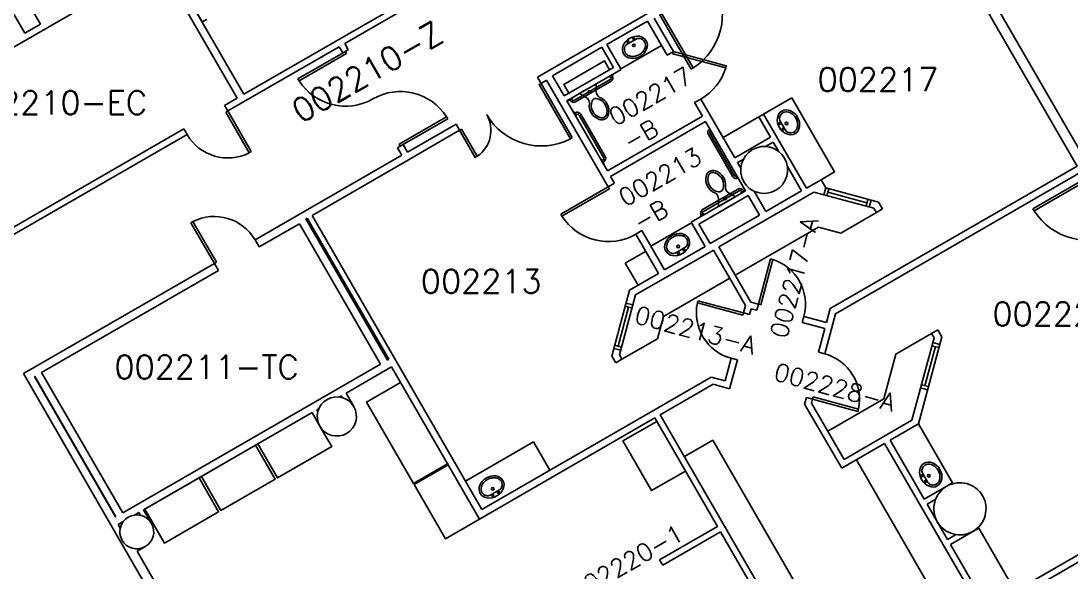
# Model space of a CAD drawing. Extents: x -1957 to 1822, y 4767 to 7331.
# Drawn here: x -485 to 319, y 5733 to 6155 of the extents above; entities that cross this region are included whole.
import ezdxf

# ---------------------------------------------------------------- set-up
doc = ezdxf.new("R2010")
doc.units = 0
doc.header["$LTSCALE"] = 48
doc.header["$MEASUREMENT"] = 0
doc.layers.get('0').update_dxf_attribs({"linetype": 'CONTINUOUS'})
for name, color, linetype in [('ARDOOR', 7, 'CONTINUOUS'), ('ARDOORNO', 4, 'CONTINUOUS'), ('ARFURN', 1, 'CONTINUOUS'), ('ARROOMNO', 4, 'CONTINUOUS'), ('ARWALL', 7, 'CONTINUOUS'), ('ARWINDOW', 7, 'CONTINUOUS'), ('COL', 14, 'CONTINUOUS'), ('MILL', 1, 'CONTINUOUS'), ('MPFIXTURE', 3, 'CONTINUOUS')]:
    doc.layers.add(name, color=color, linetype=linetype)
doc.styles.add('ROMANS', font='romans.shx', dxfattribs={"height": 18})

# ---------------------------------------------------------------- blocks, each defined once
blk = doc.blocks.new('SNK-OVL')
blk.add_line((-4.02, 3.25), (4.02, 3.25))
for centre, radius in [((-2.5, 4.5), 0.75), ((0, 0), 1), ((2.5, 4.5), 0.75)]:
    blk.add_circle(centre, radius)
for centre, start, end in [((-4.02, -0.75), 90, 137.92062), ((4.02, -0.75), 42.10121, 90)]:
    blk.add_arc(centre, 4, start, end)
blk.add_ellipse((0, -1.75), major_axis=(10, 0), ratio=0.8)
blk.add_open_spline([(-6.99, 1.93), (-7.38, 1.5), (-7.69, 1.05), (-8.28, -0.11), (-8.47, -0.82), (-8.53, -2.26), (-8.4, -2.98), (-7.83, -4.37), (-7.38, -5.05), (-6.18, -6.26), (-5.43, -6.8), (-3.72, -7.64), (-2.75, -7.95), (-0.74, -8.27), (0.31, -8.29), (2.35, -8.04), (3.33, -7.78), (5.1, -7), (5.89, -6.49), (7.17, -5.31), (7.66, -4.65), (8.32, -3.27), (8.49, -2.55), (8.5, -1.81), (8.5, -1.78), (8.5, -1.75), (8.5, -1.14), (8.39, -0.54), (7.91, 0.71), (7.52, 1.35), (6.99, 1.93)], degree=3, knots=[2.515773, 2.515773, 2.515773, 2.515773, 2.756182, 2.756182, 3.107509, 3.107509, 3.458835, 3.458835, 3.810162, 3.810162, 4.161488, 4.161488, 4.512815, 4.512815, 4.864141, 4.864141, 5.215468, 5.215468, 5.566794, 5.566794, 5.918121, 5.918121, 6.269447, 6.269447, 6.283185, 6.283185, 6.283185, 6.580082, 6.580082, 6.909232, 6.909232, 6.909232, 6.909232])
blk = doc.blocks.new('TLT-WALL')
for p, q in [((-7, 0), (7, 0)), ((-7, -0.75), (-7, 0)), ((-7, -0.75), (-4.5, -5.25)), ((7, -0.75), (4.5, -5.25)), ((7, -0.75), (7, 0))]:
    blk.add_line(p, q)
blk.add_circle((0, -2.75), 1)
for centre, radius, start, end in [((-9, -7.75), 5.15, 333.62223, 29.0546), ((9, -7.75), 5.15, 150.9454, 206.37777), ((4.17, -17.29), 11.17, 141.80297, 221.62671), ((4.17, -17.29), 9.67, 128.70115, 221.62671), ((-6.18, -9.15), 2, 321.80297, 333.62223), ((0, -12.09), 3, 51.29885, 128.70115), ((-4.17, -17.29), 9.67, 318.37329, 51.29885), ((-4.17, -17.29), 11.17, 318.37329, 38.19703), ((6.18, -9.15), 2, 206.37777, 218.19703), ((-5.67, -26.04), 3.5, 38.98795, 41.62671), ((0, -21.45), 3.8, 218.98795, 321.01205), ((5.67, -26.04), 3.5, 138.37329, 141.01205), ((-5.67, -26.04), 2, 38.98795, 41.62671), ((0, -21.45), 5.3, 218.98795, 321.01205), ((5.67, -26.04), 2, 138.37329, 141.01205)]:
    blk.add_arc(centre, radius, start, end)
blk = doc.blocks.new('4-00-DR')
at = {"color": 0}
blk.add_lwpolyline([(0, 48), (1.75, 48), (1.75, 0), (0, 0)], close=True, dxfattribs=at)
blk.add_arc((-0.06, -0.02), 48.06, 0.02741, 87.84514, dxfattribs=at)
blk = doc.blocks.new('HS-3-06-DR')
blk.add_lwpolyline([(4.24, -4.24), (-25.46, 25.46), (-26.69, 24.22), (3.01, -5.48)], close=True)
blk.add_arc((4.53, -4.3), 42.28, 137.58974, 179.92361)
blk = doc.blocks.new('3-06-DR')
at = {"color": 0}
for p, q in [((0, 42), (0, 0)), ((1.75, 42), (0, 42)), ((1.75, 0), (1.75, 42)), ((0, 0), (1.75, 0))]:
    blk.add_line(p, q, dxfattribs=at)
blk.add_arc((-0.07, -0.03), 42.07, 0.03589, 87.52636, dxfattribs=at)
blk = doc.blocks.new('3-00-DR')
at = {"color": 0}
for p, q in [((0, 36), (0, 0)), ((1.75, 36), (0, 36)), ((1.75, 0), (1.75, 36)), ((0, 0), (1.75, 0))]:
    blk.add_line(p, q, dxfattribs=at)
blk.add_arc((-0.08, -0.03), 36.08, 0.04901, 87.09698, dxfattribs=at)
blk = doc.blocks.new('2-00-DR')
at = {"color": 0}
for p, q in [((0, 24), (0, 0)), ((1.75, 24), (0, 24)), ((1.75, 0), (1.75, 24)), ((0, 0), (1.75, 0))]:
    blk.add_line(p, q, dxfattribs=at)
blk.add_arc((-0.12, -0.05), 24.12, 0.11152, 85.55465, dxfattribs=at)
blk = doc.blocks.new('7-00-SDRS')
at = {"color": 0}
for p, q in [((82.25, 0), (82.25, 42)), ((82.25, 42), (84, 42)), ((84, 42), (84, 0)), ((0, -42), (0, 0)), ((0, 0), (1.75, 0)), ((1.75, 0), (1.75, -42)), ((84, 0), (82.25, 0)), ((0, -42), (1.75, -42))]:
    blk.add_line(p, q, dxfattribs=at)
for centre, start, end in [((84.07, -0.03), 92.47364, 179.96411), ((-0.07, 0.03), 272.47364, 359.96411)]:
    blk.add_arc(centre, 42.07, start, end, dxfattribs=at)

msp = doc.modelspace()

# ---------------------------------------------------------------- linework, layer by layer
at = {"layer": 'ARFURN', "flags": 128}
for points in [[(-158.41, 5815.76), (-184.39, 5800.76), (-220.39, 5863.12), (-194.41, 5878.12)], [(-262.08, 5855.07), (-303.65, 5831.07), (-288.65, 5805.09), (-247.08, 5829.09), (-255.56, 5843.79)], [(1.97, 5848.41), (-24.01, 5833.41), (-2.01, 5795.31), (23.97, 5810.31)], [(-305.38, 5830.07), (-346.95, 5806.07), (-331.95, 5780.09), (-290.38, 5804.09), (-305.38, 5830.07)], [(-157.95, 5814.97), (-183.93, 5799.97), (-159.93, 5758.4), (-133.95, 5773.4)], [(-348.68, 5805.07), (-390.25, 5781.07), (-375.25, 5755.09), (-333.68, 5779.09), (-348.68, 5805.07)]]:
    msp.add_lwpolyline(points, dxfattribs=at)
at = {"layer": 'ARWALL'}
for p, q in [((330.81, 6048.08), (197.92, 6278.26)), ((193.85, 6269.56), (323.99, 6044.15)), ((-314.27, 6099.2), (-376.56, 6207.08)), ((-589.13, 6078.57), (-379.36, 6199.68)), ((-379.36, 6199.68), (-319.58, 6096.14)), ((-501.34, 6179.35), (-482.15, 6146.11)), ((-489.43, 6186.22), (-470.24, 6152.99)), ((-159.33, 6183.03), (-237.13, 6138.11)), ((-314.27, 6099.2), (-193.51, 6168.92)), ((1.51, 6164.87), (-89.46, 6112.34)), ((-36.36, 6137.37), (-5.19, 6155.37)), ((-5.19, 6155.37), (9.93, 6129.19)), ((14.69, 6131.94), (-0.11, 6157.58)), ((-482.15, 6146.11), (-470.24, 6152.99)), ((-237.13, 6138.11), (-234.36, 6133.31)), ((-241.35, 6135.67), (-326.67, 6086.41)), ((-238.58, 6130.88), (-241.35, 6135.67)), ((-234.36, 6133.31), (-238.58, 6130.88)), ((-77.93, 6113.37), (-40.04, 6135.25)), ((-31.11, 6119.77), (-40.04, 6135.25)), ((-36.36, 6137.37), (-25.3, 6118.21)), ((14.69, 6131.94), (9.93, 6129.19)), ((-69, 6097.89), (-31.11, 6119.77)), ((-25.3, 6118.21), (-66.87, 6094.21)), ((-86.71, 6107.58), (-89.46, 6112.34)), ((-86.71, 6107.58), (-82.38, 6110.08)), ((-82.38, 6110.08), (-35.14, 6028.25)), ((-69, 6097.89), (-77.93, 6113.37)), ((-319.58, 6096.14), (-329.1, 6090.64)), ((-326.67, 6086.41), (-329.1, 6090.64)), ((-35.81, 6040.42), (-66.87, 6094.21)), ((30.93, 6092.81), (35.69, 6095.56)), ((30.93, 6092.81), (36.93, 6082.42)), ((61.73, 6050.46), (35.69, 6095.56)), ((-35.81, 6040.42), (36.93, 6082.42)), ((80.11, 6081.86), (83.79, 6083.99)), ((89.11, 6066.27), (80.11, 6081.86)), ((83.79, 6083.99), (116.58, 6027.21)), ((-151.82, 6076.34), (-189.06, 6054.84)), ((-151.82, 6076.34), (-149.07, 6071.58)), ((39.37, 6078.2), (-33.38, 6036.2)), ((39.37, 6078.2), (63.63, 6036.19)), ((-531.24, 5968.3), (-357.84, 6068.41)), ((-360.28, 6072.64), (-529.35, 5975.02)), ((-360.28, 6072.64), (-357.84, 6068.41)), ((-191.39, 6047.14), (-149.07, 6071.58)), ((61.73, 6050.46), (89.11, 6066.27)), ((-196.58, 6058.13), (-192.36, 6060.57)), ((-193.28, 6052.41), (-196.58, 6058.13)), ((-192.36, 6060.57), (-189.06, 6054.84)), ((91.24, 6062.59), (85.24, 6059.13)), ((95.51, 6055.2), (91.24, 6062.59)), ((-193.28, 6052.41), (-305.75, 5987.47)), ((-262.08, 6006.33), (-191.39, 6047.14)), ((68.18, 6049.28), (63.86, 6046.78)), ((66.3, 6042.56), (63.86, 6046.78)), ((112.9, 6025.08), (102.03, 6043.9)), ((323.99, 6044.15), (134.93, 5934.99)), ((-30.38, 6031), (-33.38, 6036.2)), ((63.63, 6036.19), (63.61, 6036.18)), ((63.63, 6036.19), (64.38, 6034.89)), ((64.38, 6034.89), (64.36, 6034.88)), ((64.38, 6034.89), (70, 6025.14)), ((127.83, 6033.71), (116.58, 6027.21)), ((131.42, 6027.5), (127.83, 6033.71)), ((138.89, 5930.93), (328.8, 6040.57)), ((-30.38, 6031), (-35.14, 6028.25)), ((131.42, 6027.5), (129.96, 6022.08)), ((171.94, 6016.52), (131.39, 6027.39)), ((70, 6025.14), (28.43, 6001.14)), ((34.24, 5999.59), (72.13, 6021.46)), ((49.62, 5982.2), (122.26, 6024.14)), ((72.13, 6021.46), (80.75, 6006.52)), ((85.51, 6009.27), (76.48, 6024.92)), ((112.9, 6025.08), (85.51, 6009.27)), ((122.26, 6024.14), (168.32, 6011.8)), ((164.74, 6012.76), (166.16, 6018.07)), ((168.32, 6011.8), (170.23, 6008.49)), ((170.23, 6008.49), (174.99, 6011.24)), ((174.99, 6011.24), (171.94, 6016.52)), ((-266.85, 6003.58), (-265.76, 6004.21)), ((-204.41, 5895.44), (-266.85, 6003.58)), ((-265.76, 6004.21), (-203.33, 5896.06)), ((-131.94, 5780.91), (-262.08, 6006.33)), ((80.75, 6006.52), (42.86, 5984.65)), ((-302.69, 5982.17), (-271.84, 5999.98)), ((-271.84, 5999.98), (-209.71, 5892.37)), ((-14.14, 5991.88), (-9.38, 5994.63)), ((8, 5964.52), (-9.38, 5994.63)), ((28.43, 6001.14), (39.18, 5982.52)), ((42.86, 5984.65), (34.24, 5999.59)), ((-302.69, 5982.17), (-305.75, 5987.47)), ((-14.14, 5991.88), (3.24, 5961.77)), ((-14.23, 5945.33), (45.4, 5979.76)), ((39.18, 5982.52), (8, 5964.52)), ((69.88, 5937.35), (45.4, 5979.76)), ((49.62, 5982.2), (74.1, 5939.79)), ((-336.93, 5969.47), (-483.18, 5885.03)), ((-336.93, 5969.47), (-333.87, 5964.17)), ((-469.29, 5885.98), (-333.87, 5964.17)), ((3.24, 5961.77), (-18.96, 5948.96)), ((-18.96, 5948.96), (-32.48, 5898.5)), ((-26.58, 5899.28), (-14.23, 5945.33)), ((-16.3, 5937.63), (-21.61, 5939.06)), ((69.88, 5937.35), (68.33, 5931.56)), ((79.9, 5938.24), (74.1, 5939.79)), ((79.9, 5938.24), (78.64, 5933.53)), ((73.04, 5930.3), (68.33, 5931.56)), ((73.04, 5930.3), (74.22, 5934.71)), ((74.22, 5934.71), (78.64, 5933.53)), ((130.65, 5900.17), (138.89, 5930.93)), ((134.93, 5934.99), (132.06, 5924.26)), ((113.41, 5924.21), (114.67, 5928.92)), ((113.41, 5924.21), (130.8, 5919.55)), ((132.06, 5924.26), (114.67, 5928.92)), ((130.8, 5919.55), (125.94, 5901.44)), ((202.45, 5846.42), (220.33, 5913.17)), ((217.28, 5918.45), (212.52, 5915.7)), ((212.52, 5915.7), (214.43, 5912.39)), ((220.33, 5913.17), (217.28, 5918.45)), ((214.43, 5912.39), (197.49, 5849.19)), ((218.78, 5907.38), (213.47, 5908.81)), ((-32.48, 5898.5), (-29.43, 5893.22)), ((-30.93, 5904.28), (-25.62, 5902.86)), ((-24.66, 5895.97), (-26.58, 5899.28)), ((59.01, 5896.79), (54.35, 5879.4)), ((59.01, 5896.79), (63.72, 5895.52)), ((130.65, 5900.17), (125.94, 5901.44)), ((-209.71, 5892.37), (-407.17, 5778.37)), ((-236.1, 5870.07), (-201.35, 5890.13)), ((-203.33, 5896.06), (-204.41, 5895.44)), ((-201.35, 5890.13), (-133.95, 5773.4)), ((-29.43, 5893.22), (-24.66, 5895.97)), ((57.8, 5873.43), (63.72, 5895.52)), ((-319.54, 5601.59), (-483.18, 5885.03)), ((-474.6, 5882.92), (-474.81, 5882.79)), ((-474.81, 5882.79), (-412.69, 5775.19)), ((-412.47, 5775.31), (-474.6, 5882.92)), ((-407.17, 5778.37), (-469.29, 5885.98)), ((43.62, 5882.27), (-131.94, 5780.91)), ((54.35, 5879.4), (43.62, 5882.27)), ((4.69, 5853.45), (45.16, 5876.81)), ((45.16, 5876.81), (57.8, 5873.43)), ((204.15, 5874.03), (209.46, 5872.61)), ((-241.32, 5867.05), (-239.78, 5867.94)), ((-239, 5866.58), (-239.78, 5867.94)), ((-236.1, 5870.07), (-230.1, 5859.67)), ((116.62, 5866.66), (115.28, 5861.65)), ((116.62, 5866.66), (121.33, 5865.4)), ((121.33, 5865.4), (120.51, 5862.34)), ((-258.4, 5857.19), (-256.91, 5858.05)), ((-258.4, 5857.19), (-257.64, 5855.89)), ((-230.1, 5859.67), (-230.13, 5859.66)), ((143.66, 5812.48), (115.28, 5861.65)), ((120.51, 5862.34), (145.45, 5819.14)), ((-391.14, 5780.55), (-262.08, 5855.07)), ((-256.59, 5845.57), (-262.08, 5855.07)), ((-133.95, 5773.4), (0.47, 5851.01)), ((48.47, 5767.87), (0.47, 5851.01)), ((4.69, 5853.45), (133.62, 5630.13)), ((197.49, 5849.19), (145.45, 5819.14)), ((180.8, 5833.92), (202.45, 5846.42)), ((180.8, 5833.92), (206.92, 5788.67)), ((143.66, 5812.48), (176.57, 5831.48)), ((253.03, 5699.06), (176.57, 5831.48)), ((457.73, 5817.25), (253.03, 5699.06)), ((254.81, 5705.72), (455.3, 5821.47)), ((206.92, 5788.67), (224.24, 5798.67)), ((215.69, 5788.83), (209.05, 5784.99)), ((209.05, 5784.99), (224.8, 5757.71)), ((-398.07, 5776.55), (-394.83, 5778.43)), ((-393.63, 5776.36), (-394.83, 5778.43)), ((-391.14, 5780.55), (-385.14, 5770.16)), ((-412.47, 5775.31), (-412.69, 5775.19)), ((-410.71, 5769.26), (-407.68, 5771.01)), ((-410.71, 5769.26), (-409.1, 5766.47)), ((-407.68, 5771.01), (-406.73, 5771.55)), ((4.19, 5742.31), (48.47, 5767.87)), ((50.9, 5763.65), (6.63, 5738.09)), ((126.96, 5631.91), (50.9, 5763.65)), ((224.8, 5757.71), (231.44, 5761.55)), ((244.24, 5764.03), (226.92, 5754.03)), ((-389.9, 5752.4), (-396.15, 5748.79)), ((226.92, 5754.03), (254.81, 5705.72)), ((-396.15, 5748.79), (-313.26, 5605.22)), ((6.63, 5738.09), (4.19, 5742.31))]:
    msp.add_line(p, q, dxfattribs=at)
at = {"layer": 'ARWINDOW'}
for p, q in [((133.8, 6026.74), (132.38, 6021.43)), ((133.09, 6024.09), (163.03, 6016.06)), ((162.32, 6013.41), (163.74, 6018.72)), ((-27.62, 5905.99), (-19.6, 5935.93)), ((-16.95, 5935.22), (-22.26, 5936.64)), ((-30.28, 5906.7), (-24.97, 5905.28)), ((215.48, 5905.68), (207.45, 5875.74)), ((218.13, 5904.97), (212.82, 5906.39)), ((204.8, 5876.45), (210.11, 5875.02))]:
    msp.add_line(p, q, dxfattribs=at)
at = {"layer": 'COL', "extrusion": (0, 0, -1)}
for centre, radius in [((-84.24, 6041.16), 18), ((243.12, 5852.16), 15), ((-234.24, 5781.35), 20), ((396.4, 5763.66), 13)]:
    msp.add_arc(centre, radius, 330, 329.99999, dxfattribs=at)
at = {"layer": 'MILL'}
for p, q in [((5.63, 6136.64), (-25.55, 6118.64)), ((105.45, 6096.49), (83.79, 6083.99)), ((80.11, 6081.86), (52.73, 6066.05)), ((-6.54, 5978.72), (-22.13, 5969.72)), ((-22.13, 5969.72), (-12.35, 5952.77)), ((154.92, 5818.98), (231.38, 5686.56)), ((230.81, 5747.29), (230.91, 5747.34))]:
    msp.add_line(p, q, dxfattribs=at)
at = {"layer": 'MILL', "flags": 128}
for points in [[(-378.81, 6218.98), (-382.27, 6216.98), (-346.27, 6154.62), (-342.81, 6156.62), (-342.81, 6156.62)], [(-34.14, 6118.02), (-38.01, 6124.73), (-69.19, 6106.73), (-65.31, 6100.02)], [(127.83, 6033.71), (138.23, 6039.71), (105.45, 6096.49)], [(62.12, 5960.55), (125.79, 5997.31), (142.92, 5992.72), (170.23, 6008.49)], [(-2.5, 5982.71), (28.68, 6000.71), (39.18, 5982.52)], [(57.9, 5958.11), (7.23, 5928.86), (2.64, 5911.73), (-24.66, 5895.97)], [(132.95, 5840.79), (176.03, 5865.67), (185.21, 5899.93), (212.52, 5915.7)], [(224.24, 5798.67), (228.68, 5801.23), (202.55, 5846.48), (202.45, 5846.42)], [(-79.98, 5810.91), (-92.48, 5832.57), (-144.44, 5802.57)], [(109.62, 5671.7), (131.27, 5684.2), (44.84, 5833.91), (23.19, 5821.41)], [(276.46, 5718.22), (248.68, 5766.59), (244.24, 5764.03)]]:
    msp.add_lwpolyline(points, dxfattribs=at)
at = {"layer": 'MPFIXTURE'}
for p, q in [((-61.06, 6094.68), (-33.78, 6110.43)), ((-60.31, 6093.38), (-33.03, 6109.13)), ((-33.48, 6112.91), (-33.23, 6112.48)), ((-32.18, 6113.66), (-31.93, 6113.23)), ((-64.66, 6094.91), (-64.41, 6094.48)), ((-63.36, 6095.66), (-63.11, 6095.23)), ((-60.8, 6084.73), (-60.37, 6084.98)), ((-60.05, 6083.43), (-59.62, 6083.68)), ((-38.82, 6050.65), (-57.57, 6083.13)), ((-37.52, 6051.4), (-56.27, 6083.88)), ((41.51, 6068.45), (60.26, 6035.98)), ((42.63, 6072.56), (42.61, 6072.55)), ((42.81, 6069.2), (61.56, 6036.73)), ((43.38, 6071.26), (43.36, 6071.25)), ((-39.8, 6048.35), (-39.37, 6048.6)), ((-39.05, 6047.05), (-38.62, 6047.3)), ((64.31, 6026.48), (37.03, 6010.73)), ((65.06, 6025.18), (37.78, 6009.43)), ((67.36, 6024.19), (67.11, 6024.63)), ((68.65, 6024.94), (68.4, 6025.38)), ((36.18, 6006.19), (35.93, 6006.63)), ((37.48, 6006.94), (37.23, 6007.38))]:
    msp.add_line(p, q, dxfattribs=at)
at = {"layer": 'MPFIXTURE', "flags": 128}
for points in [[(-31.57, 6114.59), (-31.32, 6114.16), (-34.35, 6112.41), (-34.6, 6112.84)], [(-62.74, 6096.59), (-62.49, 6096.16), (-65.52, 6094.41), (-65.77, 6094.84)], [(-59.98, 6082.31), (-61.73, 6085.34), (-61.3, 6085.59), (-59.55, 6082.56), (-59.98, 6082.31)], [(-38.98, 6045.94), (-40.73, 6048.97), (-40.3, 6049.22), (-38.55, 6046.19), (-38.98, 6045.94)], [(66.74, 6023.26), (66.49, 6023.69), (69.52, 6025.44), (69.77, 6025.01)], [(35.56, 6005.26), (35.31, 6005.69), (38.34, 6007.44), (38.59, 6007.01)]]:
    msp.add_lwpolyline(points, dxfattribs=at)
at = {"layer": 'MPFIXTURE', "extrusion": (0, 0, -1)}
for centre, radius, start, end in [((34.53, 6111.73), 1.5, 150, 240), ((34.53, 6111.73), 3, 150, 240), ((58.87, 6082.38), 3, 60, 150), ((58.87, 6082.38), 1.5, 60, 150), ((-62.86, 6037.48), 3, 240, 330), ((-62.86, 6037.48), 1.5, 240, 330), ((-38.53, 6008.13), 3, 330, 60), ((-38.53, 6008.13), 1.5, 330, 60)]:
    msp.add_arc(centre, radius, start, end, dxfattribs=at)
at = {"layer": 'MPFIXTURE'}
for centre, radius, start, end in [((-61.81, 6095.98), 3, 210, 300), ((-61.81, 6095.98), 1.5, 210, 300), ((44.11, 6069.95), 3, 120, 210), ((44.11, 6069.95), 1.5, 120, 210), ((-40.12, 6049.9), 1.5, 300, 30), ((-40.12, 6049.9), 3, 300, 30), ((65.81, 6023.88), 3, 30, 120), ((65.81, 6023.88), 1.5, 30, 120)]:
    msp.add_arc(centre, radius, start, end, dxfattribs=at)

# ---------------------------------------------------------------- block references
at = {"layer": 'ARDOOR', "xscale": -1}
for name, p, rotation in [('4-00-DR', (4.26, 6160.1), 209.999999999983), ('HS-3-06-DR', (20.49, 6130.38), 299.9999999999861), ('2-00-DR', (-149.07, 6071.58), 209.9999999999887), ('4-00-DR', (331.8, 6035.38), 120.0000000000051), ('3-06-DR', (-35.14, 6028.25), 119.9999999999889), ('3-00-DR', (68.33, 5931.56), 74.99999999999046), ('3-00-DR', (121.33, 5865.4), 254.99999999999)]:
    msp.add_blockref(name, p, dxfattribs=dict(at, rotation=rotation))
at = {"layer": 'ARDOOR'}
for name, p, rotation in [('7-00-SDRS', (-236.52, 6132.06), 299.999999999997), ('4-00-DR', (-86.71, 6107.58), 210.0000000000049), ('3-00-DR', (-326.67, 6086.41), 210.0000000000063), ('3-00-DR', (-336.93, 5969.47), 29.9999999999875), ('3-00-DR', (79.9, 5938.24), 344.9999999999938)]:
    msp.add_blockref(name, p, dxfattribs=dict(at, rotation=rotation))
at = {"layer": 'MPFIXTURE'}
for name, p, rotation in [('SNK-OVL', (-15.61, 6136.73), 29.99999999997743), ('TLT-WALL', (-50.85, 6103.46), 29.9999999999963), ('SNK-OVL', (101.38, 6076.82), 119.9999999999995), ('TLT-WALL', (55.75, 6016.92), 209.9999999999972), ('SNK-OVL', (18.44, 5982.46), 210.0000000000049), ('SNK-OVL', (210.42, 5806.71), 120.0000000000023), ('SNK-OVL', (-123.69, 5796.62), 210.0000000000102)]:
    msp.add_blockref(name, p, dxfattribs=dict(at, rotation=rotation))

# ---------------------------------------------------------------- texts
at = {"layer": 'ARDOORNO', "style": 'ROMANS'}
msp.add_text('002220-1', height=13.5, rotation=30, dxfattribs=at).set_placement((-59.15, 5710.4))
at = {"layer": 'ARROOMNO', "style": 'ROMANS'}
for s, height, rotation, p in [('002210-Z', 18, 30, (-270.65, 6076.52)), ('002217', 13.5, 30, (-29.7, 6074.4)), ('-B', 13.5, 30, (-18.77, 6055.47)), ('002213', 13.5, 30, (-22.16, 6012.64)), ('-B', 13.5, 30, (-11.23, 5993.71)), ('002217-A', 13.5, 75, (101.56, 5911.16)), ('002213-A', 13.5, 345, (-16.01, 5924.16)), ('002228-A', 13.5, 345, (90.77, 5880.39))]:
    msp.add_text(s, height=height, rotation=rotation, dxfattribs=at).set_placement(p)
for s, p in [('002217', (125.19, 6101.46)), ('002210-EC', (-532.03, 6083.78)), ('002213', (-178.77, 5946.8)), ('002228', (259.19, 5921.76)), ('002211-TC', (-413.52, 5881.11))]:
    msp.add_text(s, height=18, dxfattribs=at).set_placement(p)

doc.saveas('drawing.dxf')
